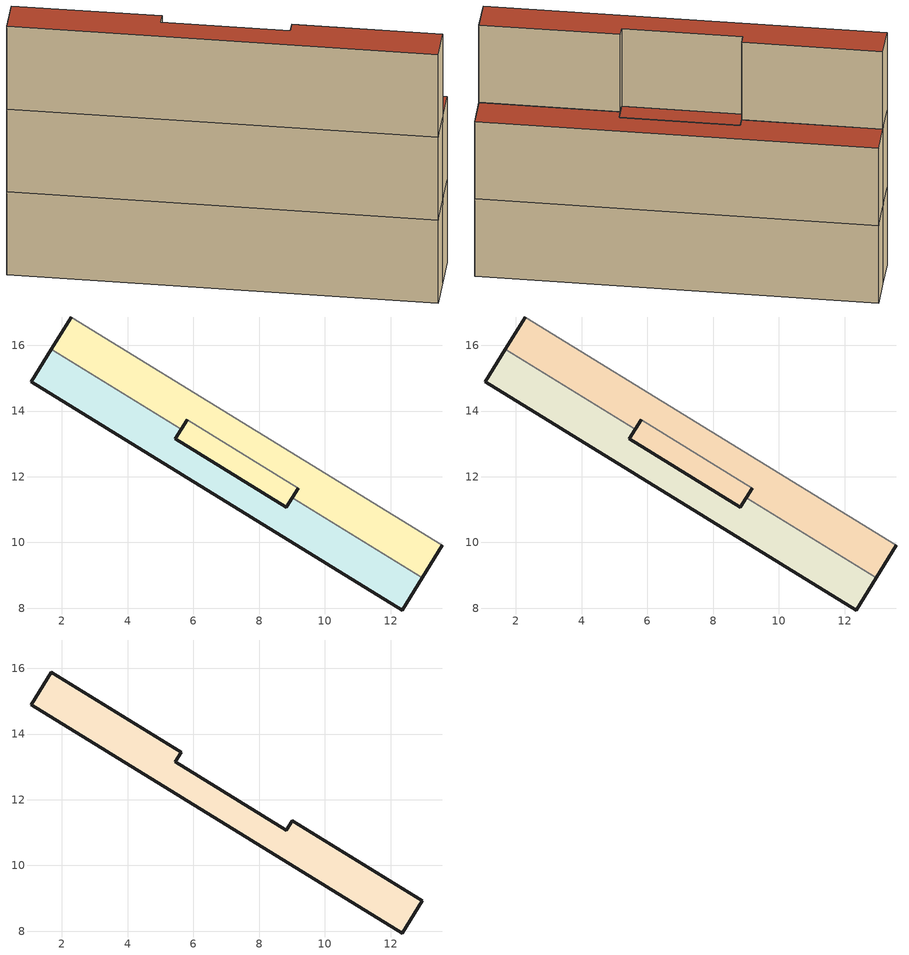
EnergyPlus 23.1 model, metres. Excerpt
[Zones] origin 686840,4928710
04c0932aaa6cb4ff_F0_dwelling_0
 floor ground (EU_floor_Construction): 9.01,11.36 12.96,8.93 12.36,7.94 1.07,14.9 1.68,15.88 5.63,13.45 5.45,13.15 6.77,12.34 8.83,11.07 z0; 9.19,11.66 9.01,11.36 8.83,11.07 6.77,12.34 5.45,13.15 5.81,13.74 z0
 wall outside (EU_wall_Construction): 9.01,11.36 8.83,11.07 5.45,13.15 5.63,13.45 / 1.68,15.88 1.07,14.9 12.36,7.94 12.96,8.93 z0:3
 wall to 04c0932aaa6cb4ff_F0_dwelling_1 (EU_wall_Construction): 12.96,8.93 9.01,11.36 / 5.63,13.45 1.68,15.88 z0:3
04c0932aaa6cb4ff_F0_dwelling_1
 floor ground (EU_floor_Construction): 9.19,11.66 9.01,11.36 8.83,11.07 5.45,13.15 5.81,13.74 z0; 9.19,11.66 5.81,13.74 5.63,13.45 1.68,15.88 2.28,16.86 13.57,9.91 12.96,8.93 9.01,11.36 z0
 wall outside (EU_wall_Construction): 12.96,8.93 13.57,9.91 / 2.28,16.86 1.68,15.88 / 5.63,13.45 5.81,13.74 / 9.19,11.66 9.01,11.36 z0:3
 wall adiabatic (EU_wall_Construction): 13.57,9.91 2.28,16.86 z0:3
 wall to 04c0932aaa6cb4ff_F0_circulation (EU_wall_Construction): 5.81,13.74 9.19,11.66 z0:3
04c0932aaa6cb4ff_F0_circulation
 floor ground (EU_floor_Construction): 9.19,11.66 9.01,11.36 8.83,11.07 6.77,12.34 5.45,13.15 5.63,13.45 5.81,13.74 z0; 9.01,11.36 12.96,8.93 12.36,7.94 1.07,14.9 1.68,15.88 5.63,13.45 5.45,13.15 6.77,12.34 8.83,11.07 z0; 9.19,11.66 5.81,13.74 5.63,13.45 1.68,15.88 2.28,16.86 13.57,9.91 12.96,8.93 9.01,11.36 z0
 wall outside (EU_wall_Construction): 5.81,13.74 5.45,13.15 8.83,11.07 9.19,11.66 z0:3
04c0932aaa6cb4ff_F1_dwelling_0
 floor outside (EU_floor_Construction): 9.01,11.36 12.96,8.93 12.36,7.94 1.07,14.9 1.68,15.88 5.63,13.45 5.45,13.15 6.77,12.34 8.83,11.07 z3
 floor to 04c0932aaa6cb4ff_F0_dwelling_0 (EU_floor_Construction): 9.19,11.66 9.01,11.36 8.83,11.07 6.19,12.69 5.45,13.15 5.81,13.74 z3
 wall outside (EU_wall_Construction): 9.01,11.36 8.83,11.07 5.45,13.15 5.63,13.45 / 1.68,15.88 1.07,14.9 12.36,7.94 12.96,8.93 z3:6
 wall to 04c0932aaa6cb4ff_F1_dwelling_1 (EU_wall_Construction): 12.96,8.93 9.01,11.36 / 5.63,13.45 1.68,15.88 z3:6
 roof outside (EU_floor_Construction): 9.01,11.36 9.19,11.66 5.81,13.74 5.45,13.15 6.19,12.69 8.83,11.07 z6
04c0932aaa6cb4ff_F1_dwelling_1
 floor to 04c0932aaa6cb4ff_F0_dwelling_1 (EU_floor_Construction): 9.19,11.66 5.81,13.74 5.63,13.45 1.68,15.88 2.28,16.86 13.57,9.91 12.96,8.93 9.01,11.36 z3; 9.19,11.66 9.01,11.36 8.83,11.07 5.45,13.15 5.81,13.74 z3
 wall outside (EU_wall_Construction): 12.96,8.93 13.57,9.91 / 2.28,16.86 1.68,15.88 / 5.63,13.45 5.81,13.74 / 9.19,11.66 9.01,11.36 z3:6
 wall adiabatic (EU_wall_Construction): 13.57,9.91 2.28,16.86 z3:6
 wall to 04c0932aaa6cb4ff_F1_circulation (EU_wall_Construction): 5.81,13.74 9.19,11.66 z3:6
 roof outside (EU_roof_Construction): 12.96,8.93 13.57,9.91 2.28,16.86 1.68,15.88 5.63,13.45 5.81,13.74 9.19,11.66 9.01,11.36 z6; 9.01,11.36 9.19,11.66 5.81,13.74 5.45,13.15 8.83,11.07 z6
04c0932aaa6cb4ff_F1_circulation
 floor outside (EU_floor_Construction): 9.19,11.66 5.81,13.74 5.63,13.45 1.68,15.88 2.28,16.86 13.57,9.91 12.96,8.93 9.01,11.36 z3
 floor to 04c0932aaa6cb4ff_F0_circulation (EU_floor_Construction): 9.19,11.66 9.01,11.36 8.83,11.07 6.77,12.34 5.45,13.15 5.63,13.45 5.81,13.74 z3; 9.01,11.36 12.96,8.93 12.36,7.94 1.07,14.9 1.68,15.88 5.63,13.45 5.45,13.15 6.77,12.34 8.83,11.07 z3
 wall outside (EU_wall_Construction): 5.81,13.74 5.45,13.15 8.83,11.07 9.19,11.66 z3:6
 roof outside (EU_roof_Construction): 9.01,11.36 9.19,11.66 5.81,13.74 5.63,13.45 5.45,13.15 6.77,12.34 8.83,11.07 z6; 12.36,7.94 12.96,8.93 9.01,11.36 8.83,11.07 6.77,12.34 5.45,13.15 5.63,13.45 1.68,15.88 1.07,14.9 z6; 12.96,8.93 13.57,9.91 2.28,16.86 1.68,15.88 5.63,13.45 5.81,13.74 9.19,11.66 9.01,11.36 z6
04c0932aaa6cb4ff_F2_dwelling_0
 floor to 04c0932aaa6cb4ff_F1_dwelling_0 (EU_floor_Construction): 9.01,11.36 12.96,8.93 12.36,7.94 1.07,14.9 1.68,15.88 5.63,13.45 5.45,13.15 6.77,12.34 8.83,11.07 z6
 wall outside (EU_wall_Construction): 12.36,7.94 12.96,8.93 9.01,11.36 8.83,11.07 5.45,13.15 5.63,13.45 1.68,15.88 1.07,14.9 12.36,7.94 z6:9
 roof outside (EU_roof_Construction): 12.36,7.94 12.96,8.93 9.01,11.36 8.83,11.07 5.45,13.15 5.63,13.45 1.68,15.88 1.07,14.9 z9
[Building]
EU S2 Campaign: North Axis=0; Terrain=City; Solar Distribution=FullExterior
[Site:Location]
Bologna: Latitude=44.5; Longitude=11.25; Time Zone=1; Elevation=37
[SizingPeriod:WeatherFileDays]
AnnualSizingPeriod: Begin Month=1; Begin Day of Month=1; End Month=12; End Day of Month=31; Day of Week for Start Day=Monday; Use Weather File Daylight Saving Period=No; Use Weather File Rain and Snow Indicators=No
[MATERIAL]
EU_InternalMass_Material: Roughness=MediumRough; Thickness=0.1; Conductivity=1; Density=1800; Specific Heat=900; Thermal Absorptance=0.9; Solar Absorptance=0.7; Visible Absorptance=0.7
[MATERIAL:NOMASS] Roughness=MediumRough; Thermal Absorptance=0.9; Solar Absorptance=0.7; Visible Absorptance=0.7
Name | Thermal Resistance
EU_wall_NoMass | 0.937881
EU_roof_NoMass | 0.548572
EU_floor_NoMass | 0.71348
[CONSTRUCTION]
EU_wall_Construction: EU_wall_NoMass
EU_roof_Construction: EU_roof_NoMass
EU_floor_Construction: EU_floor_NoMass
EU_InternalMass_Construction: EU_InternalMass_Material
[ZONE] Type=1; Multiplier=1; Ceiling Height=autocalculate; Floor Area=autocalculate; Part of Total Floor Area=Yes
Name | Volume
04c0932aaa6cb4ff_F0_dwelling_0; 04c0932aaa6cb4ff_F1_dwelling_0 | 50.0288
04c0932aaa6cb4ff_F2_dwelling_0 | 41.7678
04c0932aaa6cb4ff_F0_dwelling_1 | 50.0303
04c0932aaa6cb4ff_F1_dwelling_1 | 50.0295
04c0932aaa6cb4ff_F0_circulation; 04c0932aaa6cb4ff_F1_circulation | 91.7966
[INTERNALMASS] Construction=EU_InternalMass_Construction
Name | Zone or ZoneList | Surface Area
04c0932aaa6cb4ff_F0_dwelling_0_EU_InternalMass | 04c0932aaa6cb4ff_F0_dwelling_0 | 13.9225
04c0932aaa6cb4ff_F0_dwelling_1_EU_InternalMass | 04c0932aaa6cb4ff_F0_dwelling_1 | 13.9225
04c0932aaa6cb4ff_F1_dwelling_0_EU_InternalMass | 04c0932aaa6cb4ff_F1_dwelling_0 | 13.9225
04c0932aaa6cb4ff_F1_dwelling_1_EU_InternalMass | 04c0932aaa6cb4ff_F1_dwelling_1 | 13.9225
04c0932aaa6cb4ff_F2_dwelling_0_EU_InternalMass | 04c0932aaa6cb4ff_F2_dwelling_0 | 30.5989
[OTHEREQUIPMENT] Fuel Type=Electricity; Design Level Calculation Method=Watts/Area; Power per Zone Floor Area=1; Fraction Latent=0; Fraction Radiant=0; Fraction Lost=0; Carbon Dioxide Generation Rate=0; EndUse Subcategory=EU_Step8_InternalGains
Name | Zone or ZoneList or Space or SpaceList | Schedule
EU_Step8_InternalGain_04c0932aaa6cb4ff_F0_dwelling_0_f000 | 04c0932aaa6cb4ff_F0_dwelling_0 | EU_Step8_GainSchedule_04c0932aaa6cb4ff_F0_dwelling_0_f000
EU_Step8_InternalGain_04c0932aaa6cb4ff_F0_dwelling_1_f000 | 04c0932aaa6cb4ff_F0_dwelling_1 | EU_Step8_GainSchedule_04c0932aaa6cb4ff_F0_dwelling_1_f000
EU_Step8_InternalGain_04c0932aaa6cb4ff_F1_dwelling_0_f000 | 04c0932aaa6cb4ff_F1_dwelling_0 | EU_Step8_GainSchedule_04c0932aaa6cb4ff_F1_dwelling_0_f000
EU_Step8_InternalGain_04c0932aaa6cb4ff_F1_dwelling_1_f000 | 04c0932aaa6cb4ff_F1_dwelling_1 | EU_Step8_GainSchedule_04c0932aaa6cb4ff_F1_dwelling_1_f000
EU_Step8_InternalGain_04c0932aaa6cb4ff_F2_dwelling_0_f000 | 04c0932aaa6cb4ff_F2_dwelling_0 | EU_Step8_GainSchedule_04c0932aaa6cb4ff_F2_dwelling_0_f000
[ZONEINFILTRATION:DESIGNFLOWRATE] Schedule=EU_AlwaysOn; Design Flow Rate Calculation Method=Flow/Area; Flow Rate per Floor Area=0.0005; Constant Term Coefficient=1; Temperature Term Coefficient=0; Velocity Term Coefficient=0; Velocity Squared Term Coefficient=0
Name | Zone or ZoneList or Space or SpaceList
EU_Circulation_Infiltration_04c0932aaa6cb4ff_F0_circulation | 04c0932aaa6cb4ff_F0_circulation
EU_Circulation_Infiltration_04c0932aaa6cb4ff_F1_circulation | 04c0932aaa6cb4ff_F1_circulation
[ZONEVENTILATION:DESIGNFLOWRATE] Schedule=EU_AlwaysOn; Design Flow Rate Calculation Method=AirChanges/Hour; Air Changes per Hour=0.687892; Ventilation Type=Natural; Fan Pressure Rise=0; Fan Total Efficiency=1; Constant Term Coefficient=1; Temperature Term Coefficient=0; Velocity Term Coefficient=0; Velocity Squared Term Coefficient=0; Minimum Indoor Temperature=-100; Maximum Indoor Temperature=100; Delta Temperature=-100; Minimum Outdoor Temperature=-100; Maximum Outdoor Temperature=100; Maximum Wind Speed=40
Name | Zone or ZoneList or Space or SpaceList
EU_ConstantAir_04c0932aaa6cb4ff_F0_dwelling_0 | 04c0932aaa6cb4ff_F0_dwelling_0
EU_ConstantAir_04c0932aaa6cb4ff_F0_dwelling_1 | 04c0932aaa6cb4ff_F0_dwelling_1
EU_ConstantAir_04c0932aaa6cb4ff_F1_dwelling_0 | 04c0932aaa6cb4ff_F1_dwelling_0
EU_ConstantAir_04c0932aaa6cb4ff_F1_dwelling_1 | 04c0932aaa6cb4ff_F1_dwelling_1
EU_ConstantAir_04c0932aaa6cb4ff_F2_dwelling_0 | 04c0932aaa6cb4ff_F2_dwelling_0
[HVACTEMPLATE:THERMOSTAT] Constant Heating Setpoint=20; Constant Cooling Setpoint=50
EU_HeatOnly_04c0932aaa6cb4ff_F0_dwelling_0; EU_HeatOnly_04c0932aaa6cb4ff_F0_dwelling_1; EU_HeatOnly_04c0932aaa6cb4ff_F1_dwelling_0; EU_HeatOnly_04c0932aaa6cb4ff_F1_dwelling_1; EU_HeatOnly_04c0932aaa6cb4ff_F2_dwelling_0
[HVACTEMPLATE:ZONE:IDEALLOADSAIRSYSTEM] System Availability Schedule=EU_AlwaysOn; Maximum Heating Supply Air Temperature=50; Minimum Cooling Supply Air Temperature=13; Maximum Heating Supply Air Humidity Ratio=0.0156; Minimum Cooling Supply Air Humidity Ratio=0.0077; Heating Limit=NoLimit; Cooling Limit=NoLimit; Heating Availability Schedule=EU_AlwaysOn; Cooling Availability Schedule=EU_CoolingOff; Dehumidification Control Type=ConstantSensibleHeatRatio; Cooling Sensible Heat Ratio=0.7; Dehumidification Setpoint=60; Humidification Control Type=None; Humidification Setpoint=30; Outdoor Air Method=None; Outdoor Air Flow Rate per Person=0.00944; Outdoor Air Flow Rate per Zone Floor Area=0; Outdoor Air Flow Rate per Zone=0; Demand Controlled Ventilation Type=None; Outdoor Air Economizer Type=NoEconomizer; Heat Recovery Type=None; Sensible Heat Recovery Effectiveness=0.7; Latent Heat Recovery Effectiveness=0.65
Name | Template Thermostat
04c0932aaa6cb4ff_F0_dwelling_0 | EU_HeatOnly_04c0932aaa6cb4ff_F0_dwelling_0
04c0932aaa6cb4ff_F0_dwelling_1 | EU_HeatOnly_04c0932aaa6cb4ff_F0_dwelling_1
04c0932aaa6cb4ff_F1_dwelling_0 | EU_HeatOnly_04c0932aaa6cb4ff_F1_dwelling_0
04c0932aaa6cb4ff_F1_dwelling_1 | EU_HeatOnly_04c0932aaa6cb4ff_F1_dwelling_1
04c0932aaa6cb4ff_F2_dwelling_0 | EU_HeatOnly_04c0932aaa6cb4ff_F2_dwelling_0
[SIZING:ZONE] Zone Cooling Design Supply Air Temperature Input Method=SupplyAirTemperature; Zone Cooling Design Supply Air Temperature=13; Zone Heating Design Supply Air Temperature Input Method=SupplyAirTemperature; Zone Heating Design Supply Air Temperature=50; Zone Cooling Design Supply Air Humidity Ratio=0.008; Zone Heating Design Supply Air Humidity Ratio=0.008; Cooling Design Air Flow Method=DesignDay; Cooling Design Air Flow Rate=0; Cooling Minimum Air Flow per Zone Floor Area=0.000762; Cooling Minimum Air Flow=0; Cooling Minimum Air Flow Fraction=0.2; Heating Design Air Flow Method=DesignDay; Heating Design Air Flow Rate=0; Heating Maximum Air Flow per Zone Floor Area=0.002032; Heating Maximum Air Flow=0.141576; Heating Maximum Air Flow Fraction=0.3; Account for Dedicated Outdoor Air System=No; Dedicated Outdoor Air System Control Strategy=NeutralSupplyAir; Dedicated Outdoor Air Low Setpoint Temperature for Design=autosize; Dedicated Outdoor Air High Setpoint Temperature for Design=autosize; Zone Load Sizing Method=Sensible Load Only No Latent Load; Zone Latent Cooling Design Supply Air Humidity Ratio Input Method=HumidityRatioDifference; Zone Cooling Design Supply Air Humidity Ratio Difference=0.005; Zone Latent Heating Design Supply Air Humidity Ratio Input Method=HumidityRatioDifference; Zone Humidification Design Supply Air Humidity Ratio Difference=0.005
04c0932aaa6cb4ff_F0_dwelling_0; 04c0932aaa6cb4ff_F0_dwelling_1; 04c0932aaa6cb4ff_F1_dwelling_0; 04c0932aaa6cb4ff_F1_dwelling_1; 04c0932aaa6cb4ff_F2_dwelling_0
[SCHEDULE:CONSTANT]
Name | Hourly Value
EU_AlwaysOn | 1
EU_CoolingOff | 0
[SCHEDULE:FILE] Column Number=1; Rows to Skip at Top=0; Number of Hours of Data=8760; Column Separator=Comma; Interpolate to Timestep=No; Minutes per Item=60; Adjust Schedule for Daylight Savings=Yes
Name | File
EU_Step8_GainSchedule_04c0932aaa6cb4ff_F0_dwelling_0_f000 | ../../schedules/04c0932aaa6cb4ff/04c0932aaa6cb4ff_F0_dwelling_0_f000_gain.csv
EU_Step8_GainSchedule_04c0932aaa6cb4ff_F0_dwelling_1_f000 | ../../schedules/04c0932aaa6cb4ff/04c0932aaa6cb4ff_F0_dwelling_1_f000_gain.csv
EU_Step8_GainSchedule_04c0932aaa6cb4ff_F1_dwelling_0_f000 | ../../schedules/04c0932aaa6cb4ff/04c0932aaa6cb4ff_F1_dwelling_0_f000_gain.csv
EU_Step8_GainSchedule_04c0932aaa6cb4ff_F1_dwelling_1_f000 | ../../schedules/04c0932aaa6cb4ff/04c0932aaa6cb4ff_F1_dwelling_1_f000_gain.csv
EU_Step8_GainSchedule_04c0932aaa6cb4ff_F2_dwelling_0_f000 | ../../schedules/04c0932aaa6cb4ff/04c0932aaa6cb4ff_F2_dwelling_0_f000_gain.csv
